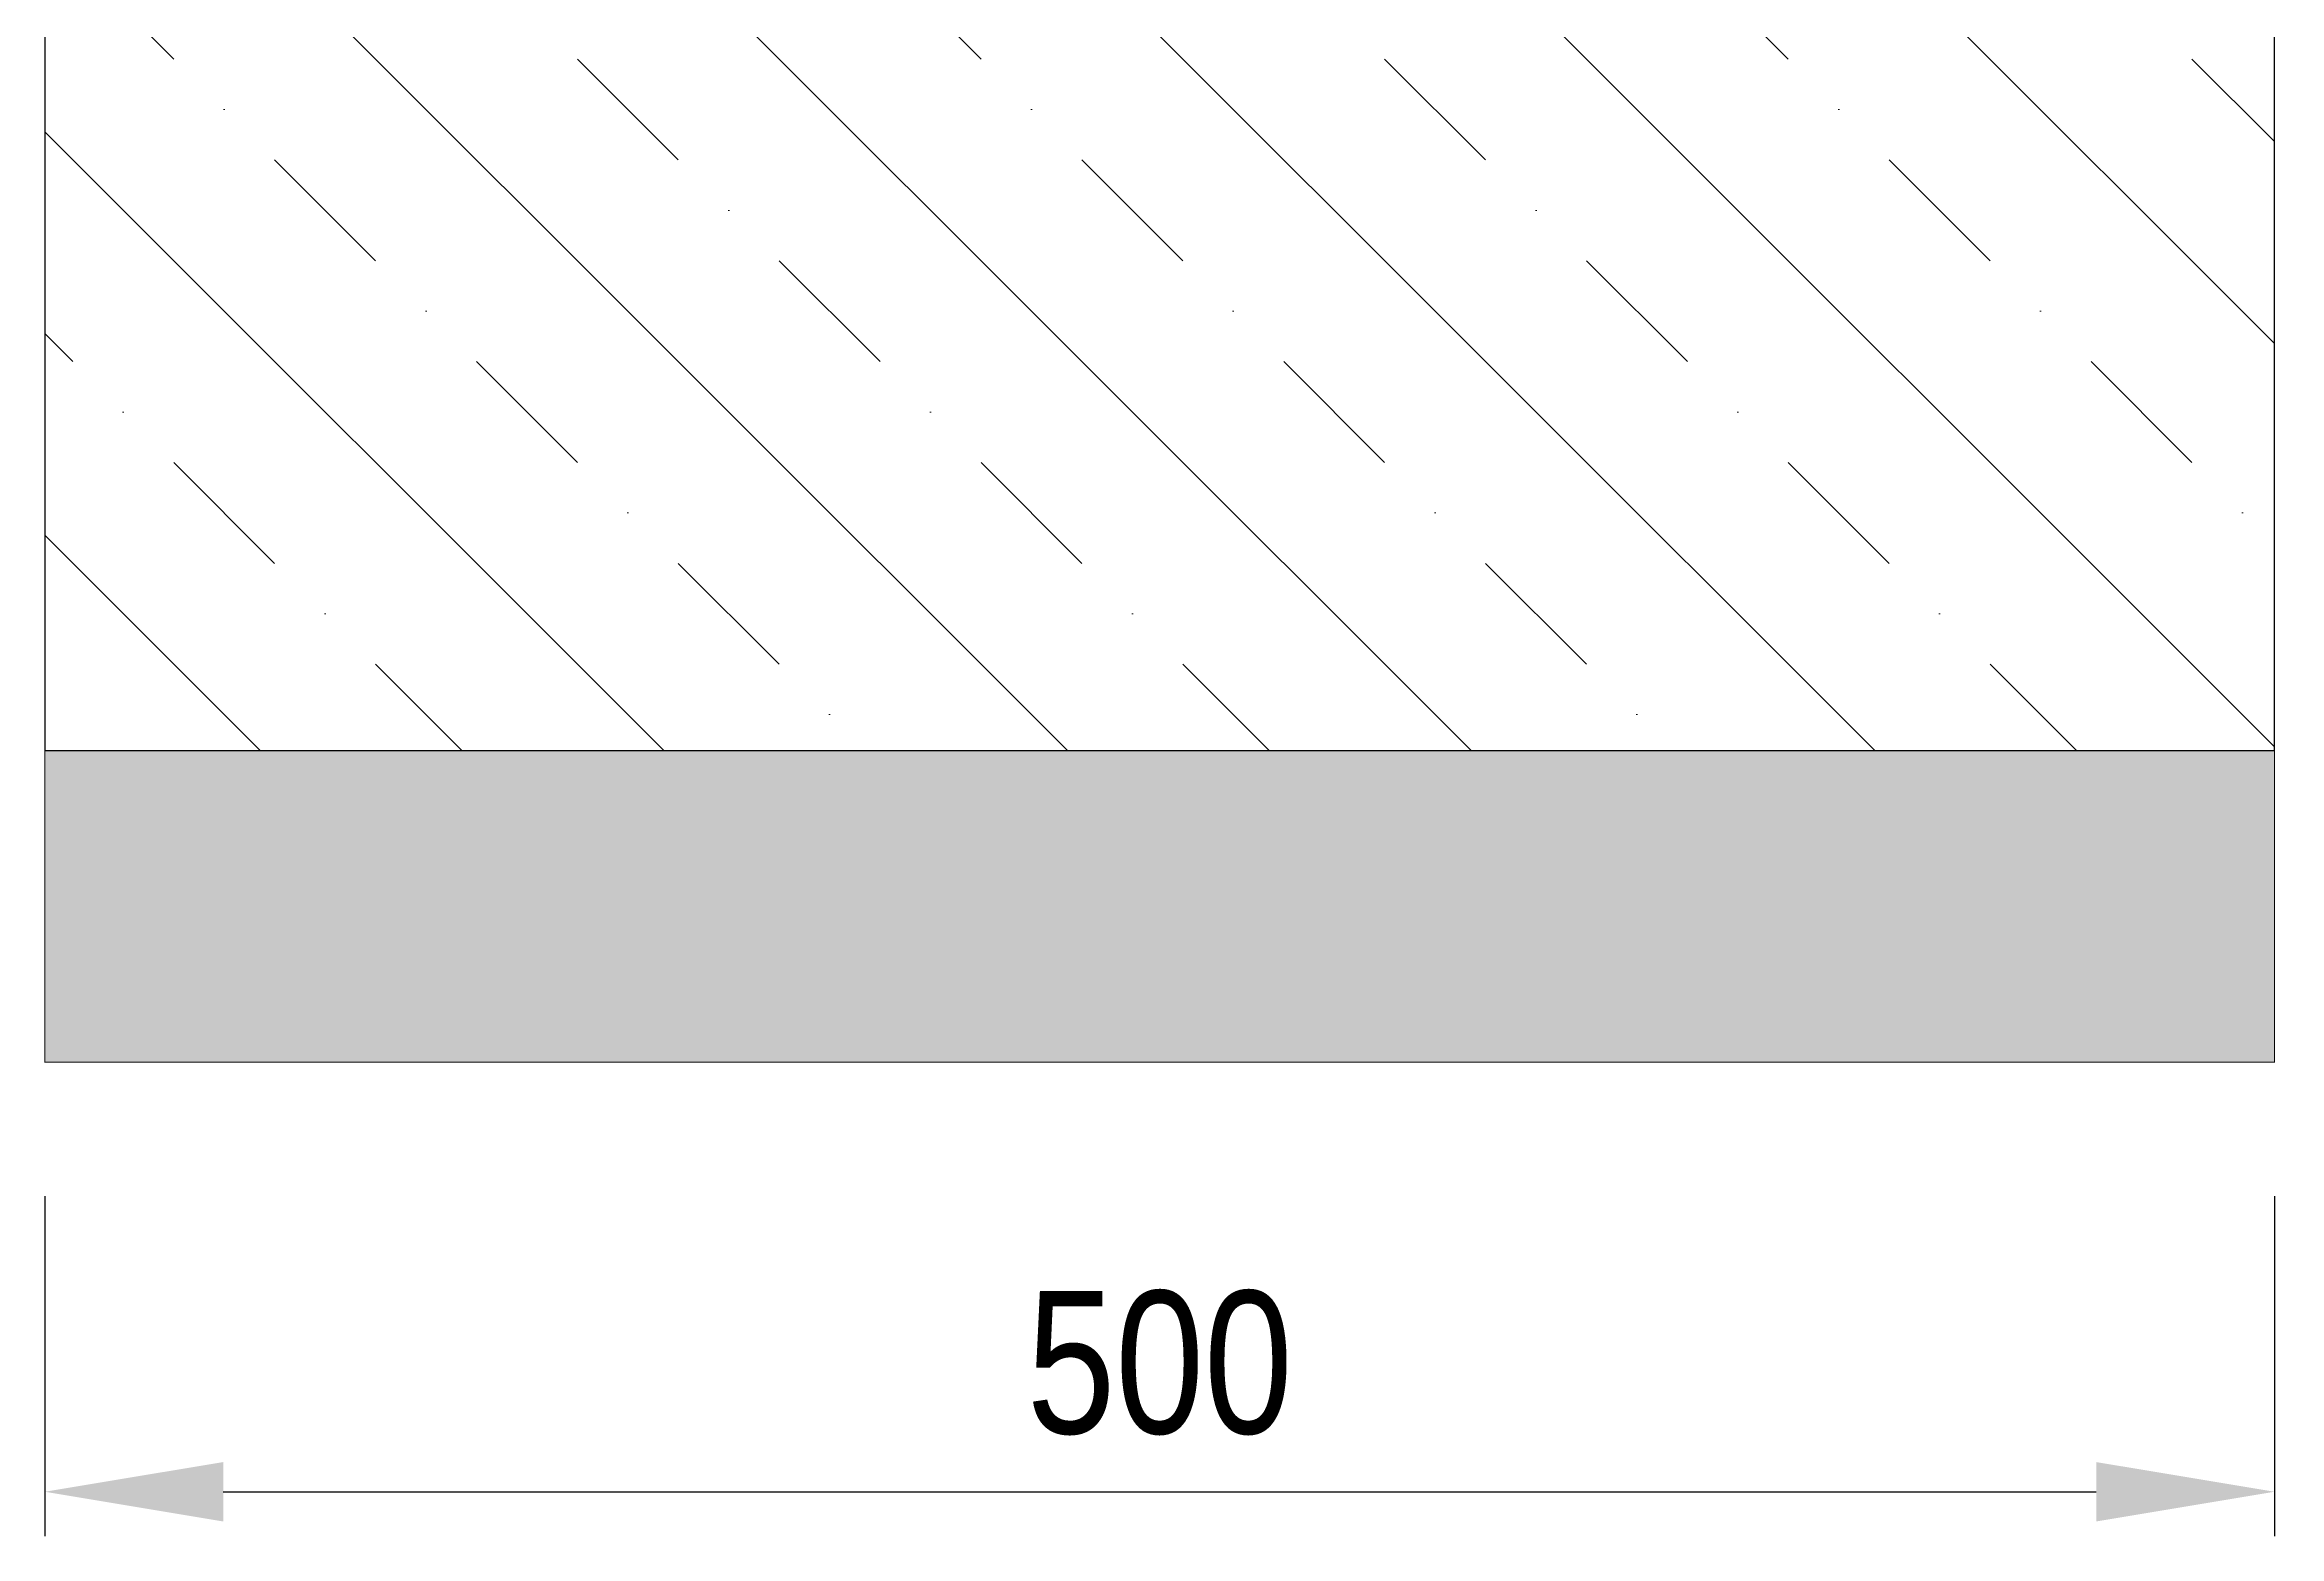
# Model space of a CAD drawing. Header units: millimetres. Extents: x 11004 to 16944, y 3085 to 7285.
# Drawn here: x 12444 to 12945, y 5084 to 5419 of the extents above; entities that cross this region are included whole.
import ezdxf

# ---------------------------------------------------------------- set-up
doc = ezdxf.new("R2010")
doc.units = ezdxf.units.MM
doc.header["$LTSCALE"] = 0.3
doc.layers.add('SRAFY', color=251, linetype='Continuous', lineweight=13)
doc.styles.add('SEACAD_Arial', font='arial.ttf', dxfattribs={"width": 0.8})
doc.dimstyles.new('ISO-25', dxfattribs={"dimtxt": 1.6, "dimasz": 2, "dimexe": 0.5, "dimexo": 1.5, "dimtad": 1, "dimdec": 0, "dimtxsty": 'SEACAD_Arial', "dimcen": 2, "dimadec": 0, "dimazin": 0, "dimtfac": 1, "dimtdec": 0, "dimtmove": 0, "dimatfit": 3, "dimfxl": 1, "dimarcsym": 0})

# ---------------------------------------------------------------- blocks, each defined once
blk = doc.blocks.new('*D139')
at = {"color": 0, "lineweight": -2, "transparency": 16777216}
for p, q in [((12444, 5160.12), (12444, 5083.82)), ((12944, 5160.12), (12944, 5083.82)), ((12484, 5093.82), (12904, 5093.82))]:
    blk.add_line(p, q, dxfattribs=at)
at = {"color": 0, "transparency": 16777216}
for points in [[(12484, 5100.48), (12484, 5087.15), (12444, 5093.82)], [(12904, 5100.48), (12904, 5087.15), (12944, 5093.82)]]:
    blk.add_solid(points, dxfattribs=at)
at = {"layer": 'Defpoints', "color": 0, "transparency": 16777216}
for p in [(12444, 5190.12), (12944, 5190.12), (12944, 5093.82)]:
    blk.add_point(p, dxfattribs=at)
at = {"color": 0, "transparency": 16777216, "insert": (12694, 5122.66), "char_height": 32, "attachment_point": 5, "style": 'SEACAD_Arial'}
blk.add_mtext('500', dxfattribs=at)

msp = doc.modelspace()

# ---------------------------------------------------------------- hatches: boundary and pattern name
at = {"layer": 'SRAFY'}
h = msp.add_hatch(dxfattribs=at)
h.set_pattern_fill('BETON-PROSTY', color=256, scale=0.8, angle=90)
h.set_pattern_definition([(135, (6702.88, 731.35), (-45.25483, -45.25483), []), (135, (6702.88, 776.605), (-67.88225, -22.6274), [32, -16, 0, -16])])
h.paths.add_polyline_path([(12943.99, 5385.14), (12943.97, 5510.13), (12443.99, 5510.48), (12444, 5260.14), (12444.01, 5260.14), (12944, 5260.11)])
h.paths.add_polyline_path([(13574.41, 5390.46), (13574.39, 5510.03), (13324.42, 5510.1), (13324.42, 5260.11), (13574.43, 5260.12)])
h = msp.add_hatch(dxfattribs=at)
h.set_pattern_fill('AR-SAND', color=256, scale=0.5)
h.set_pattern_definition([(37.5, (6802.88, 731.35), (-0.800016, 24.47066), [0, -19.304, 0, -21.59, 0, -20.6375]), (7.5, (6802.88, 731.35), (22.47616, 35.84126), [0, -10.414, 0, -17.399, 0, -6.6675]), (327.5, (6787.258, 731.35), (39.54962, 0.07186), [0, -6.35, 0, -22.86, 0, -29.845]), (317.5, (6787.26, 731.35), (38.17782, 11.14647), [0, -3.175, 0, -14.986, 0, -17.145])])
h.paths.add_polyline_path([(12944, 5190.12), (12944, 5260.11), (12444.01, 5260.08), (12444, 5190.09)])
h.paths.add_polyline_path([(13574.41, 5190.05), (13574.42, 5260.04), (13574.41, 5260.04), (13324.42, 5260.04), (13324.42, 5190.05)])

# ---------------------------------------------------------------- linework, layer by layer
msp.add_lwpolyline([(12444.01, 5260.11), (12944.01, 5260.11), (12943.97, 5510.1), (12443.97, 5510.45)], close=True)
for p, q in [((12444.01, 5260.11), (12444, 5190.12)), ((12944, 5260.11), (12944, 5190.12)), ((12444, 5190.2), (12944, 5190.2))]:
    msp.add_line(p, q, dxfattribs=at)

# ---------------------------------------------------------------- dimensions: what is measured, and where the dimension line sits
dim = msp.add_linear_dim(base=(12944, 5093.82), p1=(12444, 5190.12), p2=(12944, 5190.12), dimstyle='ISO-25', override={"dimscale": 0, "dimtix": 0, "dimtofl": 1, "dimtmove": 0, "dimatfit": 3})
dim.commit()
dim.dimension.update_dxf_attribs({"geometry": '*D139', "text_midpoint": (12694, 5122.66)})

doc.saveas('drawing.dxf')
